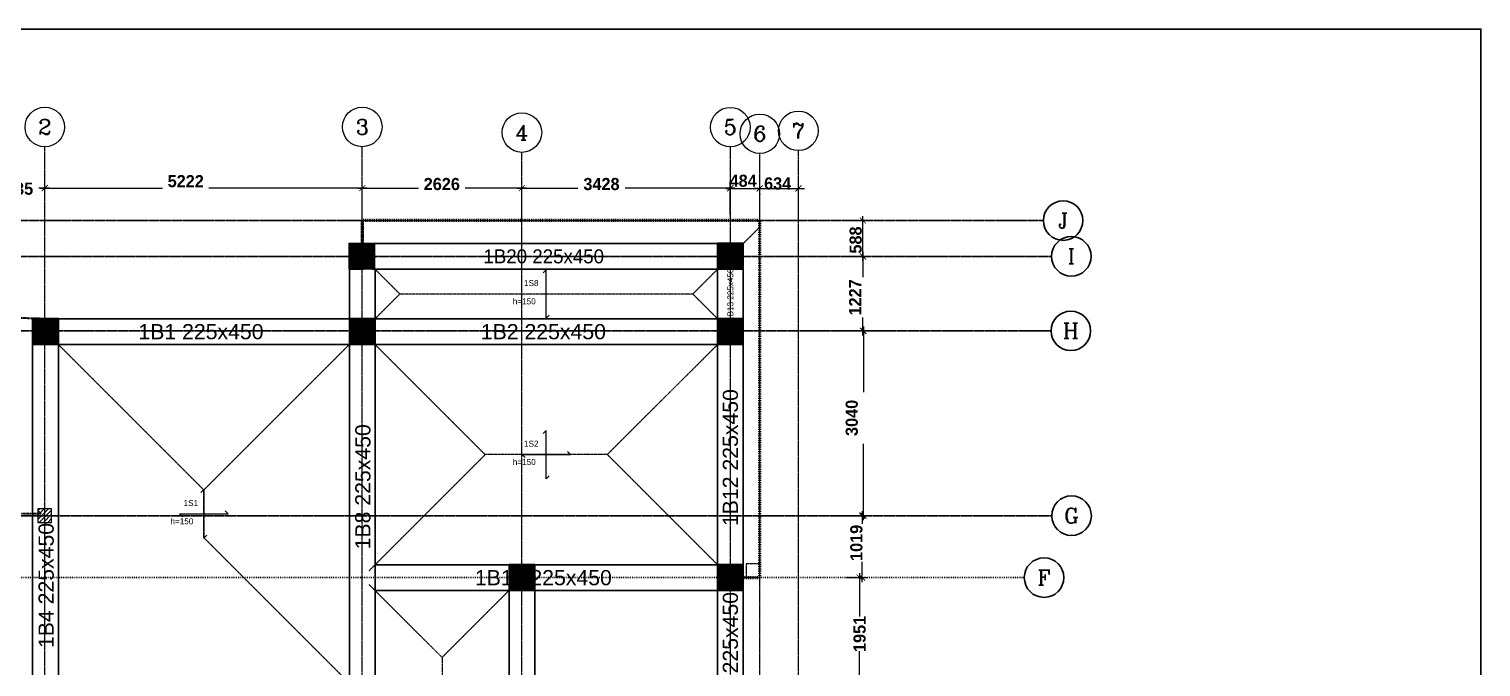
# Model space of a CAD drawing. Header units: inches. Extents: x 23 to 2032867, y 13 to 664695.
# Drawn here: x 1876628 to 1900507, y 360565 to 371059 of the extents above; entities that cross this region are included whole.
import ezdxf
from ezdxf.enums import TextEntityAlignment as Align

# ---------------------------------------------------------------- set-up
doc = ezdxf.new("R2010")
doc.units = ezdxf.units.IN
doc.header["$MEASUREMENT"] = 0
for name, pattern in [('ACAD_ISO03W100', [30, 12, -18]), ('CENTER2', [0.7, 0.5, -0.1, 0, -0.1]), ('CIZGI', [0.4, 0.25, -0.15]), ('DASHDOT2', [0.5, 0.25, -0.125, 0, -0.125]), ('HIDDEN2', [0.1875, 0.125, -0.0625])]:
    doc.linetypes.add(name, pattern=pattern)
for name, color, linetype, lineweight in [('Axis_1', 8, 'CENTER2', 0), ('Axis_2', 8, 'CENTER2', 0), ('AxisBalloons_1', 150, 'ByLayer', 0), ('AxisBalloons_2', 150, 'ByLayer', 0), ('AxisText_1', 18, 'ByLayer', 0), ('AxisText_2', 18, 'ByLayer', 0), ('BeamText', 96, 'ByLayer', 0), ('ColHatch', 11, 'ByLayer', 0), ('Column', 1, 'ByLayer', 0), ('S-_ANOT----_D', 5, 'ByLayer', 0), ('Slab', 5, 'ByLayer', 0), ('SlabEdge', 5, 'ByLayer', 0), ('SlabText', 5, 'ByLayer', 0), ('SlabYieldLine', 11, 'HIDDEN2', 0), ('TRColumn', 5, 'HIDDEN2', 0)]:
    doc.layers.add(name, color=color, linetype=linetype, lineweight=lineweight)
for name, color, linetype in [('BEAM', 5, 'Continuous'), ('Dimensioning - General', 7, 'Continuous'), ('dimensions', 1, 'Continuous')]:
    doc.layers.add(name, color=color, linetype=linetype)
doc.styles.add('AxisText_1', font='ROMANC', dxfattribs={"height": 50})
doc.styles.add('AxisText_2', font='ROMANC', dxfattribs={"height": 50})
doc.styles.add('BeamText', font='TXT', dxfattribs={"height": 1000})
doc.styles.add('City', font='cityb___.ttf', dxfattribs={"height": 200})
doc.styles.add('OLCU', font='TXT', dxfattribs={"height": 50})
doc.styles.add('SlabText', font='TXT', dxfattribs={"height": 1000})
doc.styles.get("Standard").update_dxf_attribs({"font": 'arial.ttf'})
doc.dimstyles.new('Copy of atus', dxfattribs={"dimtxt": 250, "dimasz": 100, "dimexe": 100, "dimexo": 100, "dimgap": 100, "dimtad": 1, "dimdec": 0, "dimdsep": 46, "dimtxsty": 'City', "dimblk1": 'ARCHTICK', "dimblk2": 'ARCHTICK', "dimsah": 1, "dimcen": 0, "dimdle": 75, "dimclrd": 6, "dimclre": 6, "dimclrt": 5, "dimadec": 0, "dimazin": 0, "dimtfac": 1, "dimtdec": 0, "dimtix": 1, "dimtmove": 2, "dimatfit": 3, "dimldrblk": 'ARCHTICK', "dimfxl": 100, "dimtolj": 1, "dimtzin": 0, "dimlwd": 5, "dimlwe": 5, "dimarcsym": 0})

# ---------------------------------------------------------------- blocks, each defined once
blk = doc.blocks.new('_ArchTick')
at = {"color": 0, "linetype": 'ByBlock', "const_width": 0.15}
blk.add_lwpolyline([(-0.5, -0.5), (0.5, 0.5)], dxfattribs=at)
blk = doc.blocks.new('*D300')
at = {"layer": 'Defpoints', "color": 0, "linetype": 'Continuous', "transparency": 16777216}
for p in [(1876052, 368445), (1876887, 368443), (1876887, 368374)]:
    blk.add_point(p, dxfattribs=at)
at = {"layer": 'Dimensioning - General', "color": 6, "lineweight": 5, "transparency": 16777216}
for p, q in [((1876887, 368474), (1876887, 368543)), ((1876052, 368345), (1876052, 368343))]:
    blk.add_line(p, q, dxfattribs=at)
at = {"layer": 'Dimensioning - General', "color": 6, "linetype": 'Continuous', "lineweight": 5, "transparency": 16777216}
for p, q in [((1875977, 368443), (1876156, 368443)), ((1876962, 368443), (1876790, 368443))]:
    blk.add_line(p, q, dxfattribs=at)
at = {"layer": 'Dimensioning - General', "color": 6, "linetype": 'Continuous', "lineweight": 5, "transparency": 16777216, "xscale": 100, "yscale": 100, "zscale": 100, "rotation": 180}
blk.add_blockref('_ArchTick', (1876052, 368443), dxfattribs=at)
at = {"layer": 'Dimensioning - General', "color": 6, "linetype": 'Continuous', "lineweight": 5, "transparency": 16777216, "xscale": 100, "yscale": 100, "zscale": 100}
blk.add_blockref('_ArchTick', (1876887, 368443), dxfattribs=at)
at = {"layer": 'Dimensioning - General', "color": 5, "linetype": 'Continuous', "lineweight": 20, "transparency": 16777216, "insert": (1876473, 368431), "char_height": 200, "attachment_point": 5, "style": 'City'}
blk.add_mtext('\\A1;835', dxfattribs=at)
blk = doc.blocks.new('*D301')
at = {"layer": 'Defpoints', "color": 0, "linetype": 'Continuous', "transparency": 16777216}
for p in [(1876887, 368445), (1882109, 368443), (1882109, 367907)]:
    blk.add_point(p, dxfattribs=at)
at = {"layer": 'Dimensioning - General', "color": 6, "lineweight": 5, "transparency": 16777216}
for p, q in [((1882109, 368007), (1882109, 368543)), ((1876887, 368345), (1876887, 368343))]:
    blk.add_line(p, q, dxfattribs=at)
at = {"layer": 'Dimensioning - General', "color": 6, "linetype": 'Continuous', "lineweight": 5, "transparency": 16777216}
for p, q in [((1876812, 368443), (1878822, 368443)), ((1882184, 368443), (1879587, 368443))]:
    blk.add_line(p, q, dxfattribs=at)
at = {"layer": 'Dimensioning - General', "color": 6, "linetype": 'Continuous', "lineweight": 5, "transparency": 16777216, "xscale": 100, "yscale": 100, "zscale": 100, "rotation": 180}
blk.add_blockref('_ArchTick', (1876887, 368443), dxfattribs=at)
at = {"layer": 'Dimensioning - General', "color": 6, "linetype": 'Continuous', "lineweight": 5, "transparency": 16777216, "xscale": 100, "yscale": 100, "zscale": 100}
blk.add_blockref('_ArchTick', (1882109, 368443), dxfattribs=at)
at = {"layer": 'Dimensioning - General', "color": 5, "linetype": 'Continuous', "lineweight": 20, "transparency": 16777216, "insert": (1879205, 368555), "char_height": 200, "attachment_point": 5, "style": 'City'}
blk.add_mtext('\\A1;5222', dxfattribs=at)
blk = doc.blocks.new('*D302')
at = {"layer": 'Defpoints', "color": 0, "linetype": 'Continuous', "transparency": 16777216}
for p in [(1882109, 368445), (1884735, 368443), (1884735, 367907)]:
    blk.add_point(p, dxfattribs=at)
at = {"layer": 'Dimensioning - General', "color": 6, "lineweight": 5, "transparency": 16777216}
for p, q in [((1884735, 368007), (1884735, 368543)), ((1882109, 368345), (1882109, 368343))]:
    blk.add_line(p, q, dxfattribs=at)
at = {"layer": 'Dimensioning - General', "color": 6, "linetype": 'Continuous', "lineweight": 5, "transparency": 16777216}
for p, q in [((1882034, 368443), (1883033, 368443)), ((1884810, 368443), (1883802, 368443))]:
    blk.add_line(p, q, dxfattribs=at)
at = {"layer": 'Dimensioning - General', "color": 6, "linetype": 'Continuous', "lineweight": 5, "transparency": 16777216, "xscale": 100, "yscale": 100, "zscale": 100, "rotation": 180}
blk.add_blockref('_ArchTick', (1882109, 368443), dxfattribs=at)
at = {"layer": 'Dimensioning - General', "color": 6, "linetype": 'Continuous', "lineweight": 5, "transparency": 16777216, "xscale": 100, "yscale": 100, "zscale": 100}
blk.add_blockref('_ArchTick', (1884735, 368443), dxfattribs=at)
at = {"layer": 'Dimensioning - General', "color": 5, "linetype": 'Continuous', "lineweight": 20, "transparency": 16777216, "insert": (1883417, 368508), "char_height": 200, "attachment_point": 5, "style": 'City'}
blk.add_mtext('\\A1;2626', dxfattribs=at)
blk = doc.blocks.new('*D303')
at = {"layer": 'Defpoints', "color": 0, "linetype": 'Continuous', "transparency": 16777216}
for p in [(1884735, 368445), (1888162, 368443), (1888162, 367907)]:
    blk.add_point(p, dxfattribs=at)
at = {"layer": 'Dimensioning - General', "color": 6, "lineweight": 5, "transparency": 16777216}
for p, q in [((1888162, 368007), (1888162, 368543)), ((1884735, 368345), (1884735, 368343))]:
    blk.add_line(p, q, dxfattribs=at)
at = {"layer": 'Dimensioning - General', "color": 6, "linetype": 'Continuous', "lineweight": 5, "transparency": 16777216}
for p, q in [((1884660, 368443), (1885656, 368443)), ((1888237, 368443), (1886430, 368443))]:
    blk.add_line(p, q, dxfattribs=at)
at = {"layer": 'Dimensioning - General', "color": 6, "linetype": 'Continuous', "lineweight": 5, "transparency": 16777216, "xscale": 100, "yscale": 100, "zscale": 100, "rotation": 180}
blk.add_blockref('_ArchTick', (1884735, 368443), dxfattribs=at)
at = {"layer": 'Dimensioning - General', "color": 6, "linetype": 'Continuous', "lineweight": 5, "transparency": 16777216, "xscale": 100, "yscale": 100, "zscale": 100}
blk.add_blockref('_ArchTick', (1888162, 368443), dxfattribs=at)
at = {"layer": 'Dimensioning - General', "color": 5, "linetype": 'Continuous', "lineweight": 20, "transparency": 16777216, "insert": (1886043, 368508), "char_height": 200, "attachment_point": 5, "style": 'City'}
blk.add_mtext('\\A1;3428', dxfattribs=at)
blk = doc.blocks.new('*D304')
at = {"layer": 'Defpoints', "color": 0, "linetype": 'Continuous', "transparency": 16777216}
for p in [(1888162, 368440), (1888646, 368438), (1888646, 367907)]:
    blk.add_point(p, dxfattribs=at)
at = {"layer": 'Dimensioning - General', "color": 6, "lineweight": 5, "transparency": 16777216}
for p, q in [((1888646, 368007), (1888646, 368538)), ((1888162, 368340), (1888162, 368338))]:
    blk.add_line(p, q, dxfattribs=at)
at = {"layer": 'Dimensioning - General', "color": 6, "linetype": 'Continuous', "lineweight": 5, "transparency": 16777216}
blk.add_line((1888087, 368438), (1888721, 368438), dxfattribs=at)
at = {"layer": 'Dimensioning - General', "color": 6, "linetype": 'Continuous', "lineweight": 5, "transparency": 16777216, "xscale": 100, "yscale": 100, "zscale": 100, "rotation": 180}
blk.add_blockref('_ArchTick', (1888162, 368438), dxfattribs=at)
at = {"layer": 'Dimensioning - General', "color": 6, "linetype": 'Continuous', "lineweight": 5, "transparency": 16777216, "xscale": 100, "yscale": 100, "zscale": 100}
blk.add_blockref('_ArchTick', (1888646, 368438), dxfattribs=at)
at = {"layer": 'Dimensioning - General', "color": 5, "linetype": 'Continuous', "lineweight": 20, "transparency": 16777216, "insert": (1888373, 368562), "char_height": 200, "attachment_point": 5, "style": 'City'}
blk.add_mtext('\\A1;484', dxfattribs=at)
blk = doc.blocks.new('*D305')
at = {"layer": 'Defpoints', "color": 0, "linetype": 'Continuous', "transparency": 16777216}
for p in [(1888646, 368440), (1889281, 368438), (1889281, 367907)]:
    blk.add_point(p, dxfattribs=at)
at = {"layer": 'Dimensioning - General', "color": 6, "lineweight": 5, "transparency": 16777216}
for p, q in [((1889281, 368007), (1889281, 368538)), ((1888646, 368340), (1888646, 368338))]:
    blk.add_line(p, q, dxfattribs=at)
at = {"layer": 'Dimensioning - General', "color": 6, "linetype": 'Continuous', "lineweight": 5, "transparency": 16777216}
for p, q in [((1888646, 368438), (1888546, 368438)), ((1888646, 368438), (1889281, 368438)), ((1889281, 368438), (1889381, 368438))]:
    blk.add_line(p, q, dxfattribs=at)
at = {"layer": 'Dimensioning - General', "color": 6, "linetype": 'Continuous', "lineweight": 5, "transparency": 16777216, "xscale": 100, "yscale": 100, "zscale": 100}
blk.add_blockref('_ArchTick', (1888646, 368438), dxfattribs=at)
at = {"layer": 'Dimensioning - General', "color": 6, "linetype": 'Continuous', "lineweight": 5, "transparency": 16777216, "xscale": 100, "yscale": 100, "zscale": 100, "rotation": 180}
blk.add_blockref('_ArchTick', (1889281, 368438), dxfattribs=at)
at = {"layer": 'Dimensioning - General', "color": 5, "linetype": 'Continuous', "lineweight": 20, "transparency": 16777216, "insert": (1888940, 368517), "char_height": 200, "attachment_point": 5, "style": 'City'}
blk.add_mtext('\\A1;634', dxfattribs=at)
blk = doc.blocks.new('*D222')
at = {"layer": 'Defpoints', "color": 0, "linetype": 'Continuous', "transparency": 16777216}
for p in [(1890044, 367907), (1890343, 367907), (1890101, 367319)]:
    blk.add_point(p, dxfattribs=at)
at = {"layer": 'Dimensioning - General', "color": 6, "linetype": 'Continuous', "lineweight": 5, "transparency": 16777216}
blk.add_line((1890343, 367244), (1890343, 367982), dxfattribs=at)
at = {"layer": 'Dimensioning - General', "color": 6, "lineweight": 5, "transparency": 16777216}
for p, q in [((1890144, 367907), (1890443, 367907)), ((1890201, 367319), (1890443, 367319))]:
    blk.add_line(p, q, dxfattribs=at)
at = {"layer": 'Dimensioning - General', "color": 6, "linetype": 'Continuous', "lineweight": 5, "transparency": 16777216, "xscale": 100, "yscale": 100, "zscale": 100}
for p, rotation in [((1890343, 367907), 90), ((1890343, 367319), 270)]:
    blk.add_blockref('_ArchTick', p, dxfattribs=dict(at, rotation=rotation))
at = {"layer": 'Dimensioning - General', "color": 5, "linetype": 'Continuous', "lineweight": 20, "transparency": 16777216, "insert": (1890224, 367588), "char_height": 200, "attachment_point": 5, "rotation": 90, "style": 'City'}
blk.add_mtext('\\A1;588', dxfattribs=at)
blk = doc.blocks.new('*D223')
at = {"layer": 'Defpoints', "color": 0, "linetype": 'Continuous', "transparency": 16777216}
for p in [(1890011, 367319), (1890343, 367319), (1889894, 366093)]:
    blk.add_point(p, dxfattribs=at)
at = {"layer": 'Dimensioning - General', "color": 6, "lineweight": 5, "transparency": 16777216}
for p, q in [((1890111, 367319), (1890443, 367319)), ((1889994, 366093), (1890443, 366093))]:
    blk.add_line(p, q, dxfattribs=at)
at = {"layer": 'Dimensioning - General', "color": 6, "linetype": 'Continuous', "lineweight": 5, "transparency": 16777216}
for p, q in [((1890343, 367394), (1890343, 366975)), ((1890343, 366018), (1890343, 366314))]:
    blk.add_line(p, q, dxfattribs=at)
at = {"layer": 'Dimensioning - General', "color": 6, "linetype": 'Continuous', "lineweight": 5, "transparency": 16777216, "xscale": 100, "yscale": 100, "zscale": 100}
for p, rotation in [((1890343, 367319), 90), ((1890343, 366093), 270)]:
    blk.add_blockref('_ArchTick', p, dxfattribs=dict(at, rotation=rotation))
at = {"layer": 'Dimensioning - General', "color": 5, "linetype": 'Continuous', "lineweight": 20, "transparency": 16777216, "insert": (1890215, 366644), "char_height": 200, "attachment_point": 5, "rotation": 90, "style": 'City'}
blk.add_mtext('\\A1;1227', dxfattribs=at)
blk = doc.blocks.new('*D224')
at = {"layer": 'Defpoints', "color": 0, "linetype": 'Continuous', "transparency": 16777216}
for p in [(1889894, 366093), (1890353, 366093), (1889899, 363053)]:
    blk.add_point(p, dxfattribs=at)
at = {"layer": 'Dimensioning - General', "color": 6, "lineweight": 5, "transparency": 16777216}
for p, q in [((1889994, 366093), (1890453, 366093)), ((1889999, 363053), (1890453, 363053))]:
    blk.add_line(p, q, dxfattribs=at)
at = {"layer": 'Dimensioning - General', "color": 6, "linetype": 'Continuous', "lineweight": 5, "transparency": 16777216}
for p, q in [((1890353, 366168), (1890353, 365087)), ((1890353, 362978), (1890353, 364237))]:
    blk.add_line(p, q, dxfattribs=at)
at = {"layer": 'Dimensioning - General', "color": 6, "linetype": 'Continuous', "lineweight": 5, "transparency": 16777216, "xscale": 100, "yscale": 100, "zscale": 100}
for p, rotation in [((1890353, 366093), 90), ((1890353, 363053), 270)]:
    blk.add_blockref('_ArchTick', p, dxfattribs=dict(at, rotation=rotation))
at = {"layer": 'Dimensioning - General', "color": 5, "linetype": 'Continuous', "lineweight": 20, "transparency": 16777216, "insert": (1890160, 364662), "char_height": 200, "attachment_point": 5, "rotation": 90, "style": 'City'}
blk.add_mtext('\\A1;3040', dxfattribs=at)
blk = doc.blocks.new('*D225')
at = {"layer": 'Defpoints', "color": 0, "linetype": 'Continuous', "transparency": 16777216}
for p in [(1889787, 363053), (1890329, 363053), (1890034, 362034)]:
    blk.add_point(p, dxfattribs=at)
at = {"layer": 'Dimensioning - General', "color": 6, "lineweight": 5, "transparency": 16777216}
for p, q in [((1889887, 363053), (1890429, 363053)), ((1890134, 362034), (1890429, 362034))]:
    blk.add_line(p, q, dxfattribs=at)
at = {"layer": 'Dimensioning - General', "color": 6, "linetype": 'Continuous', "lineweight": 5, "transparency": 16777216}
for p, q in [((1890329, 363128), (1890329, 362919)), ((1890329, 361959), (1890329, 362293))]:
    blk.add_line(p, q, dxfattribs=at)
at = {"layer": 'Dimensioning - General', "color": 6, "linetype": 'Continuous', "lineweight": 5, "transparency": 16777216, "xscale": 100, "yscale": 100, "zscale": 100}
for p, rotation in [((1890329, 363053), 90), ((1890329, 362034), 270)]:
    blk.add_blockref('_ArchTick', p, dxfattribs=dict(at, rotation=rotation))
at = {"layer": 'Dimensioning - General', "color": 5, "linetype": 'Continuous', "lineweight": 20, "transparency": 16777216, "insert": (1890236, 362606), "char_height": 200, "attachment_point": 5, "rotation": 90, "style": 'City'}
blk.add_mtext('\\A1;1019', dxfattribs=at)
blk = doc.blocks.new('*D226')
at = {"layer": 'Defpoints', "color": 0, "linetype": 'Continuous', "transparency": 16777216}
for p in [(1889974, 362034), (1890289, 362034), (1890038, 360083)]:
    blk.add_point(p, dxfattribs=at)
at = {"layer": 'Dimensioning - General', "color": 6, "lineweight": 5, "transparency": 16777216}
for p, q in [((1890074, 362034), (1890389, 362034)), ((1890138, 360083), (1890389, 360083))]:
    blk.add_line(p, q, dxfattribs=at)
at = {"layer": 'Dimensioning - General', "color": 6, "linetype": 'Continuous', "lineweight": 5, "transparency": 16777216}
for p, q in [((1890289, 362109), (1890289, 361395)), ((1890289, 360008), (1890289, 360822))]:
    blk.add_line(p, q, dxfattribs=at)
at = {"layer": 'Dimensioning - General', "color": 6, "linetype": 'Continuous', "lineweight": 5, "transparency": 16777216, "xscale": 100, "yscale": 100, "zscale": 100}
for p, rotation in [((1890289, 362034), 90), ((1890289, 360083), 270)]:
    blk.add_blockref('_ArchTick', p, dxfattribs=dict(at, rotation=rotation))
at = {"layer": 'Dimensioning - General', "color": 5, "linetype": 'Continuous', "lineweight": 20, "transparency": 16777216, "insert": (1890289, 361108), "char_height": 200, "attachment_point": 5, "rotation": 90, "style": 'City'}
blk.add_mtext('\\A1;1951', dxfattribs=at)

msp = doc.modelspace()

# ---------------------------------------------------------------- hatches: boundary and pattern name
h = msp.add_hatch()
h.set_pattern_fill('ANSI31', color=1)
h.set_pattern_definition([(45, (-439184.58896, 574396.859), (-0.088388347648, 0.088388347648), [])])
edge = h.paths.add_edge_path()
edge.add_line((1882314.787, 367531.939), (1881889.287, 367531.939))
edge.add_line((1881889.287, 367531.939), (1881889.287, 367104.992))
edge.add_line((1881889.287, 367104.992), (1882314.287, 367106.439))
edge.add_line((1882314.287, 367106.439), (1882314.287, 367531.939))
h = msp.add_hatch()
h.set_pattern_fill('ANSI31', color=1)
h.set_pattern_definition([(45, (-433124.13017, 574398.80603), (-0.088388347648, 0.088388347648), [])])
edge = h.paths.add_edge_path()
edge.add_line((1888375.246, 367533.886), (1887949.746, 367533.886))
edge.add_line((1887949.746, 367533.886), (1887949.746, 367106.939))
edge.add_line((1887949.746, 367106.939), (1888374.746, 367108.386))
edge.add_line((1888374.746, 367108.386), (1888374.746, 367533.886))
at = {"linetype": 'Continuous'}
h = msp.add_hatch(dxfattribs=at)
h.set_pattern_fill('ANSI31', color=1)
h.set_pattern_definition([(45, (1785280.52132, 400989.53865), (-0.08838834765, 0.08838834765), [])])
h.paths.add_polyline_path([(1882221.426, 367431.939), (1882220.109, 367206.939), (1881996.426, 367206.939), (1881996.426, 367430.693)])
h = msp.add_hatch(dxfattribs=at)
h.set_pattern_fill('ANSI31', color=1)
h.set_pattern_definition([(45, (1791333.84132, 400989.53865), (-0.08838834765, 0.08838834765), [])])
h.paths.add_polyline_path([(1888274.746, 367431.939), (1888273.429, 367206.939), (1888049.746, 367206.939), (1888049.746, 367430.693)])
h = msp.add_hatch()
h.set_pattern_fill('ANSI31', color=1)
h.set_pattern_definition([(45, (-444386.86217, 573162.4327), (-0.088388347648, 0.088388347648), [])])
edge = h.paths.add_edge_path()
edge.add_line((1877112.514, 366297.513), (1876687.014, 366297.513))
edge.add_line((1876687.014, 366297.513), (1876687.014, 365870.566))
edge.add_line((1876687.014, 365870.566), (1877112.014, 365872.013))
edge.add_line((1877112.014, 365872.013), (1877112.014, 366297.513))
h = msp.add_hatch(dxfattribs=at)
h.set_pattern_fill('ANSI31', color=1)
h.set_pattern_definition([(45, (1780071.10932, 399750.49865), (-0.08838834765, 0.08838834765), [])])
h.paths.add_polyline_path([(1877012.014, 366192.899), (1877010.697, 365967.899), (1876787.014, 365967.899), (1876787.014, 366191.653)])
h = msp.add_hatch()
h.set_pattern_fill('ANSI31', color=1)
h.set_pattern_definition([(45, (-439177.45017, 573159.26603), (-0.088388347648, 0.088388347648), [])])
edge = h.paths.add_edge_path()
edge.add_line((1882321.926, 366294.346), (1881896.426, 366294.346))
edge.add_line((1881896.426, 366294.346), (1881896.426, 365867.399))
edge.add_line((1881896.426, 365867.399), (1882321.426, 365868.846))
edge.add_line((1882321.426, 365868.846), (1882321.426, 366294.346))
h = msp.add_hatch(dxfattribs=at)
h.set_pattern_fill('ANSI31', color=1)
h.set_pattern_definition([(45, (1785280.52132, 399750.49865), (-0.08838834765, 0.08838834765), [])])
h.paths.add_polyline_path([(1882221.426, 366192.899), (1882220.109, 365967.899), (1881996.426, 365967.899), (1881996.426, 366191.653)])
h = msp.add_hatch()
h.set_pattern_fill('ANSI31', color=1)
h.set_pattern_definition([(45, (-433124.63017, 573159.26603), (-0.088388347648, 0.088388347648), [])])
edge = h.paths.add_edge_path()
edge.add_line((1888374.746, 366294.346), (1887949.246, 366294.346))
edge.add_line((1887949.246, 366294.346), (1887949.246, 365867.399))
edge.add_line((1887949.246, 365867.399), (1888374.246, 365868.846))
edge.add_line((1888374.246, 365868.846), (1888374.246, 366294.346))
h = msp.add_hatch()
h.set_pattern_fill('ANSI31', color=1)
h.set_pattern_definition([(45, (-436551.70017, 569113.43603), (-0.088388347648, 0.088388347648), [])])
edge = h.paths.add_edge_path()
edge.add_line((1884947.676, 362248.516), (1884522.176, 362248.516))
edge.add_line((1884522.176, 362248.516), (1884522.176, 361821.569))
edge.add_line((1884522.176, 361821.569), (1884947.176, 361823.016))
edge.add_line((1884947.176, 361823.016), (1884947.176, 362248.516))
h = msp.add_hatch(dxfattribs=at)
h.set_pattern_fill('ANSI31', color=1)
h.set_pattern_definition([(45, (1787906.27132, 395704.16865), (-0.08838834765, 0.08838834765), [])])
h.paths.add_polyline_path([(1884847.176, 362146.569), (1884845.859, 361921.569), (1884622.176, 361921.569), (1884622.176, 362145.323)])
h = msp.add_hatch()
h.set_pattern_fill('ANSI31', color=1)
h.set_pattern_definition([(45, (-433124.63017, 569112.93603), (-0.088388347648, 0.088388347648), [])])
edge = h.paths.add_edge_path()
edge.add_line((1888374.746, 362248.016), (1887949.246, 362248.016))
edge.add_line((1887949.246, 362248.016), (1887949.246, 361821.069))
edge.add_line((1887949.246, 361821.069), (1888374.246, 361822.516))
edge.add_line((1888374.246, 361822.516), (1888374.246, 362248.016))
h = msp.add_hatch(dxfattribs=at)
h.set_pattern_fill('ANSI31', color=1)
h.set_pattern_definition([(45, (1791333.84132, 395704.16865), (-0.08838834765, 0.08838834765), [])])
h.paths.add_polyline_path([(1888274.746, 362146.569), (1888273.429, 361921.569), (1888049.746, 361921.569), (1888049.746, 362145.323)])

# ---------------------------------------------------------------- linework, layer by layer
at = {"color": 0}
for points in [[(1888375.246, 367533.886), (1887949.746, 367533.886), (1887949.746, 367106.939), (1888374.746, 367108.386), (1888374.746, 367533.886)], [(1877112.514, 366297.513), (1876687.014, 366297.513), (1876687.014, 365870.566), (1877112.014, 365872.013), (1877112.014, 366297.513)], [(1882321.926, 366294.346), (1881896.426, 366294.346), (1881896.426, 365867.399), (1882321.426, 365868.846), (1882321.426, 366294.346)], [(1888374.746, 366294.346), (1887949.246, 366294.346), (1887949.246, 365867.399), (1888374.246, 365868.846), (1888374.246, 366294.346)], [(1884947.676, 362248.516), (1884522.176, 362248.516), (1884522.176, 361821.569), (1884947.176, 361823.016), (1884947.176, 362248.516)], [(1888374.746, 362248.016), (1887949.246, 362248.016), (1887949.246, 361821.069), (1888374.246, 361822.516), (1888374.246, 362248.016)]]:
    msp.add_lwpolyline(points, dxfattribs=at)
at = {"linetype": 'Continuous'}
for points in [[(1882221.426, 367431.939), (1882220.109, 367206.939), (1881996.426, 367206.939), (1881996.426, 367430.693), (1882221.426, 367431.939)], [(1888274.746, 367431.939), (1888273.429, 367206.939), (1888049.746, 367206.939), (1888049.746, 367430.693), (1888274.746, 367431.939)], [(1877012.014, 366192.899), (1877010.697, 365967.899), (1876787.014, 365967.899), (1876787.014, 366191.653), (1877012.014, 366192.899)], [(1882221.426, 366192.899), (1882220.109, 365967.899), (1881996.426, 365967.899), (1881996.426, 366191.653), (1882221.426, 366192.899)], [(1884847.176, 362146.569), (1884845.859, 361921.569), (1884622.176, 361921.569), (1884622.176, 362145.323), (1884847.176, 362146.569)], [(1888274.746, 362146.569), (1888273.429, 361921.569), (1888049.746, 361921.569), (1888049.746, 362145.323), (1888274.746, 362146.569)]]:
    msp.add_lwpolyline(points, dxfattribs=at)
at = {"layer": 'Axis_1', "color": 0, "lineweight": -3}
for p, q in [((1871941.325, 367907.059), (1893309.996, 367907.059)), ((1871919.397, 367319.439), (1893445.316, 367319.439)), ((1871996.283, 366092.899), (1893436.926, 366092.899)), ((1872008.767, 363053.199), (1893449.416, 363053.199))]:
    msp.add_line(p, q, dxfattribs=at)
at = {"layer": 'Axis_1', "color": 0, "linetype": 'ACAD_ISO03W100', "lineweight": -3}
msp.add_line((1871996.283, 362034.069), (1892996.286, 362034.069), dxfattribs=at)
at = {"layer": 'Axis_2', "color": 7}
for p, q in [((1876887.014, 351047.137), (1876887.014, 369122.029)), ((1882108.926, 351027.069), (1882108.926, 369122.889)), ((1884734.676, 351036.675), (1884734.676, 369030.109)), ((1888162.246, 351048.453), (1888162.246, 369120.719)), ((1888646.426, 351148.302), (1888646.426, 369010.839)), ((1889280.776, 351053.805), (1889280.776, 369059.509))]:
    msp.add_line(p, q, dxfattribs=at)
at = {"layer": 'AxisBalloons_1', "color": 0, "lineweight": -3}
for centre in [(1893634.996, 367907.059), (1893770.316, 367319.439), (1893761.926, 366092.899), (1893774.416, 363053.199), (1893321.286, 362034.069)]:
    msp.add_circle(centre, 325, dxfattribs=at)
at = {"layer": 'AxisBalloons_2', "color": 7}
for centre in [(1876887.014, 369447.029), (1882108.926, 369447.889), (1884734.676, 369355.109), (1888162.246, 369445.719), (1888646.426, 369335.839), (1889280.776, 369384.509)]:
    msp.add_circle(centre, 325, dxfattribs=at)
at = {"layer": 'BEAM', "linetype": 'Continuous', "lineweight": 30}
for p, q in [((1881896.426, 360296.018), (1881896.426, 367531.439)), ((1881896.926, 367531.939), (1888374.246, 367531.939)), ((1888374.746, 362146.569), (1888374.746, 367531.439)), ((1882321.426, 359407.062), (1882321.426, 367106.939)), ((1882321.926, 367106.939), (1888049.746, 367106.939)), ((1887949.746, 366293.399), (1887949.746, 367206.939)), ((1888374.746, 366205.399), (1888374.746, 367206.939)), ((1876687.014, 359407.062), (1876687.014, 366292.399)), ((1876687.514, 366292.899), (1881996.426, 366292.899)), ((1882221.426, 366292.899), (1887949.246, 366292.899)), ((1877112.014, 360296.018), (1877112.014, 365867.399)), ((1877112.514, 365867.899), (1881895.926, 365867.899)), ((1882221.426, 365867.899), (1887949.246, 365867.899)), ((1887949.746, 362247.069), (1887949.746, 365867.399)), ((1882321.426, 362246.569), (1887949.246, 362246.569)), ((1882321.426, 361821.569), (1887949.246, 361821.569)), ((1884522.176, 357895.793), (1884522.176, 361921.569)), ((1884947.176, 357895.793), (1884947.176, 361921.569)), ((1887949.746, 359619.562), (1887949.746, 361821.069)), ((1888374.746, 359619.562), (1888374.746, 361921.569))]:
    msp.add_line(p, q, dxfattribs=at)
for centre, start, end in [((1881896.926, 367531.439), 90, 180), ((1888374.246, 367531.439), 0, 90), ((1882321.926, 367206.439), 90, 180), ((1876687.514, 366292.399), 90, 180), ((1887949.246, 366293.399), 270, 0), ((1877112.514, 365867.399), 90, 180), ((1881895.926, 365867.399), 0, 90), ((1887949.246, 365867.399), 0, 90), ((1887949.246, 362247.069), 270, 0), ((1887949.246, 361821.069), 0, 90)]:
    msp.add_arc(centre, 0.5, start, end, dxfattribs=at)
at = {"layer": 'ColHatch', "linetype": 'Continuous'}
for p, q in [((1881996.426, 367365.569), (1882062.796, 367431.939)), ((1881996.426, 367294.858), (1882133.507, 367431.939)), ((1881996.426, 367224.148), (1882204.218, 367431.939)), ((1882049.928, 367206.939), (1882221.426, 367378.437)), ((1882120.639, 367206.939), (1882221.426, 367307.726)), ((1888049.746, 367408.481), (1888073.204, 367431.939)), ((1888049.746, 367337.771), (1888143.915, 367431.939)), ((1888049.746, 367267.06), (1888214.625, 367431.939)), ((1888060.336, 367206.939), (1888274.746, 367421.349)), ((1888131.047, 367206.939), (1888274.746, 367350.639)), ((1888201.758, 367206.939), (1888274.746, 367279.928)), ((1882191.35, 367206.939), (1882221.426, 367237.016)), ((1888272.468, 367206.939), (1888274.746, 367209.217)), ((1876774.514, 366174.166), (1876805.748, 366205.399)), ((1876774.514, 366103.455), (1876876.458, 366205.399)), ((1876774.514, 366032.744), (1876947.169, 366205.399)), ((1876792.88, 365980.399), (1876999.514, 366187.034)), ((1876863.59, 365980.399), (1876999.514, 366116.323)), ((1881996.426, 366163.488), (1882038.338, 366205.399)), ((1881996.426, 366092.777), (1882109.049, 366205.399)), ((1881996.426, 366022.066), (1882179.759, 366205.399)), ((1882025.47, 365980.399), (1882221.426, 366176.355)), ((1882096.181, 365980.399), (1882221.426, 366105.645)), ((1888049.746, 366135.689), (1888119.456, 366205.399)), ((1888049.746, 366064.978), (1888190.167, 366205.399)), ((1888049.746, 365994.268), (1888260.878, 366205.399)), ((1888106.588, 365980.399), (1888274.746, 366148.557)), ((1888177.299, 365980.399), (1888274.746, 366077.846)), ((1876934.301, 365980.399), (1876999.514, 366045.612)), ((1882166.891, 365980.399), (1882221.426, 366034.934)), ((1888248.01, 365980.399), (1888274.746, 366007.136)), ((1876774.514, 363133.607), (1876806.607, 363165.699)), ((1876774.514, 363062.896), (1876877.317, 363165.699)), ((1876774.514, 362992.185), (1876948.028, 363165.699)), ((1876793.739, 362940.699), (1876999.514, 363146.475)), ((1876864.45, 362940.699), (1876999.514, 363075.764)), ((1876935.16, 362940.699), (1876999.514, 363005.053)), ((1884622.176, 362142.434), (1884626.312, 362146.569)), ((1884622.176, 362071.723), (1884697.022, 362146.569)), ((1884622.176, 362001.012), (1884767.733, 362146.569)), ((1884622.176, 361930.302), (1884838.444, 362146.569)), ((1884684.155, 361921.569), (1884847.176, 362084.591)), ((1884754.865, 361921.569), (1884847.176, 362013.88)), ((1888049.746, 362105.18), (1888091.135, 362146.569)), ((1888049.746, 362034.47), (1888161.846, 362146.569)), ((1888049.746, 361963.759), (1888232.556, 362146.569)), ((1888078.267, 361921.569), (1888274.746, 362118.048)), ((1888148.978, 361921.569), (1888274.746, 362047.338)), ((1884825.576, 361921.569), (1884847.176, 361943.17)), ((1888219.689, 361921.569), (1888274.746, 361976.627))]:
    msp.add_line(p, q, dxfattribs=at)
at = {"layer": 'Column'}
for p, q in [((1882221.426, 367431.939), (1881996.426, 367431.939)), ((1881996.426, 367431.939), (1881996.426, 367206.939)), ((1882221.426, 367206.939), (1882221.426, 367431.939)), ((1888274.746, 367431.939), (1888049.746, 367431.939)), ((1888049.746, 367431.939), (1888049.746, 367206.939)), ((1888274.746, 367206.939), (1888274.746, 367431.939)), ((1881996.426, 367206.939), (1882221.426, 367206.939)), ((1888049.746, 367206.939), (1888274.746, 367206.939)), ((1876999.514, 366205.399), (1876774.514, 366205.399)), ((1876774.514, 366205.399), (1876774.514, 365980.399)), ((1876999.514, 365980.399), (1876999.514, 366205.399)), ((1882221.426, 366205.399), (1881996.426, 366205.399)), ((1881996.426, 366205.399), (1881996.426, 365980.399)), ((1882221.426, 365980.399), (1882221.426, 366205.399)), ((1888274.746, 366205.399), (1888049.746, 366205.399)), ((1888049.746, 366205.399), (1888049.746, 365980.399)), ((1888274.746, 365980.399), (1888274.746, 366205.399)), ((1876774.514, 365980.399), (1876999.514, 365980.399)), ((1881996.426, 365980.399), (1882221.426, 365980.399)), ((1888049.746, 365980.399), (1888274.746, 365980.399)), ((1876999.514, 363165.699), (1876774.514, 363165.699)), ((1876774.514, 363165.699), (1876774.514, 362940.699)), ((1876999.514, 362940.699), (1876999.514, 363165.699)), ((1876774.514, 362940.699), (1876999.514, 362940.699)), ((1884847.176, 362146.569), (1884622.176, 362146.569)), ((1884622.176, 362146.569), (1884622.176, 361921.569)), ((1884847.176, 361921.569), (1884847.176, 362146.569)), ((1888274.746, 362146.569), (1888049.746, 362146.569)), ((1888049.746, 362146.569), (1888049.746, 361921.569)), ((1888274.746, 361921.569), (1888274.746, 362146.569)), ((1884622.176, 361921.569), (1884847.176, 361921.569)), ((1888049.746, 361921.569), (1888274.746, 361921.569))]:
    msp.add_line(p, q, dxfattribs=at)
at = {"layer": 'dimensions', "color": 7}
msp.add_lwpolyline([(1900507.427, 349241.756), (1864607.998, 349241.756), (1864607.998, 371058.807), (1900507.427, 371058.807)], close=True, dxfattribs=at)
at = {"layer": 'Slab', "linetype": 'Continuous'}
for p, q in [((1885086.086, 367050.419), (1885135.586, 367099.919)), ((1885135.586, 366299.919), (1885135.586, 367099.919)), ((1885185.086, 366349.419), (1885135.586, 366299.919)), ((1885086.086, 364407.739), (1885135.586, 364457.239)), ((1885135.586, 363657.239), (1885135.586, 364457.239)), ((1884735.586, 364057.239), (1885535.586, 364057.239)), ((1884785.086, 364007.739), (1884735.586, 364057.239)), ((1885486.086, 364106.729), (1885535.586, 364057.239)), ((1885185.086, 363706.729), (1885135.586, 363657.239)), ((1879454.724, 363432.209), (1879504.221, 363481.709)), ((1879504.221, 362681.709), (1879504.221, 363481.709)), ((1879104.221, 363081.709), (1879904.221, 363081.709)), ((1879153.719, 363032.209), (1879104.221, 363081.709)), ((1879854.724, 363131.209), (1879904.221, 363081.709)), ((1879553.719, 362731.209), (1879504.221, 362681.709))]:
    msp.add_line(p, q, dxfattribs=at)
at = {"layer": 'Slab', "color": 5, "linetype": 'DASHDOT2', "lineweight": 35}
for p in [(1876019.319, 363087.959), (1876769.821, 363137.459)]:
    msp.add_line(p, (1876819.319, 363087.959), dxfattribs=at)
at = {"layer": 'SlabEdge', "color": 5, "linetype": 'ACAD_ISO03W100', "lineweight": 53}
for p, q in [((1888646.426, 367907.059), (1882108.926, 367907.059)), ((1888646.426, 362034.069), (1888646.426, 367907.059)), ((1888274.746, 362034.069), (1888646.426, 362034.069))]:
    msp.add_line(p, q, dxfattribs=at)
at = {"layer": 'SlabEdge', "color": 5, "linetype": 'CIZGI', "lineweight": 53}
msp.add_line((1882108.926, 367907.059), (1882108.926, 367431.939), dxfattribs=at)
at = {"layer": 'SlabEdge', "color": 0, "linetype": 'DASHDOT2', "lineweight": 35}
msp.add_line((1876803.176, 366297.513), (1876051.624, 366305.824), dxfattribs=at)
at = {"layer": 'SlabYieldLine'}
for p, q in [((1888274.746, 367431.939), (1888646.426, 367803.619)), ((1882221.426, 367206.939), (1882728.446, 366699.919)), ((1888049.746, 367206.939), (1887542.726, 366699.919)), ((1882221.426, 366192.899), (1882728.446, 366699.919)), ((1887542.726, 366699.919), (1882728.446, 366699.919)), ((1888049.746, 366192.899), (1887542.726, 366699.919)), ((1877012.014, 365967.899), (1879504.221, 363475.689)), ((1881996.426, 365967.899), (1879504.221, 363475.689)), ((1882221.426, 365967.899), (1884132.096, 364057.239)), ((1888049.746, 365967.899), (1886139.086, 364057.239)), ((1882221.426, 362146.569), (1884132.096, 364057.239)), ((1886139.086, 364057.239), (1884132.096, 364057.239)), ((1888049.746, 362146.569), (1886139.086, 364057.239)), ((1879504.221, 363475.689), (1879504.221, 362687.729)), ((1881996.426, 360195.518), (1879504.221, 362687.729)), ((1882221.426, 361921.569), (1883421.806, 360721.199)), ((1884622.176, 361921.569), (1883421.806, 360721.199)), ((1883421.806, 360721.199), (1883421.806, 358996.166))]:
    msp.add_line(p, q, dxfattribs=at)
at = {"layer": 'TRColumn'}
for p, q in [((1882333.926, 367907.059), (1882108.926, 367907.059)), ((1882108.926, 367907.059), (1882108.926, 367682.059)), ((1888646.426, 367907.059), (1888421.426, 367907.059)), ((1888646.426, 367682.059), (1888646.426, 367907.059)), ((1888646.426, 362259.069), (1888421.426, 362259.069)), ((1888421.426, 362259.069), (1888421.426, 362034.069)), ((1888646.426, 362034.069), (1888646.426, 362259.069)), ((1888421.426, 362034.069), (1888646.426, 362034.069))]:
    msp.add_line(p, q, dxfattribs=at)

# ---------------------------------------------------------------- texts
at = {"color": 0}
for s, p in [('1B1 225x450 ', (1879504.221, 366080.399)), ('1B2 225x450 ', (1885135.586, 366080.399)), ('1B16 225x450 ', (1885135.586, 362034.069))]:
    msp.add_text(s, height=250, dxfattribs=at).set_placement(p, align=Align.MIDDLE_CENTER)
for s, p in [('1B12 225x450 ', (1888162.246, 364057.239)), ('1B8 225x450 ', (1882117.932, 363576.872)), ('1B4 225x450 ', (1876908.675, 361953.507)), ('1B11 225x450 ', (1888162.246, 360720.567))]:
    msp.add_text(s, height=250, rotation=90, dxfattribs=at).set_placement(p, align=Align.MIDDLE_CENTER)
at = {"layer": 'AxisText_1', "color": 7, "lineweight": -3, "style": 'AxisText_1'}
for s, p in [('J', (1893634.996, 367907.059)), ('I', (1893770.316, 367319.439)), ('H', (1893761.926, 366092.899)), ('G', (1893774.416, 363053.199)), ('F', (1893321.286, 362034.069))]:
    msp.add_text(s, height=250, dxfattribs=at).set_placement(p, align=Align.MIDDLE_CENTER)
at = {"layer": 'AxisText_2', "color": 0, "linetype": 'Continuous', "style": 'AxisText_2'}
for s, p in [('2', (1876887.014, 369447.029)), ('3', (1882108.926, 369447.889)), ('4', (1884734.676, 369355.109)), ('5', (1888162.246, 369445.719)), ('6', (1888646.426, 369335.839)), ('7', (1889280.776, 369384.509))]:
    msp.add_text(s, height=250, dxfattribs=at).set_placement(p, align=Align.MIDDLE_CENTER)
at = {"layer": 'BeamText', "linetype": 'Continuous', "style": 'BeamText'}
msp.add_text('1B13 225x450 ', height=100, rotation=90, dxfattribs=at).set_placement((1888162.246, 366706.169), align=Align.MIDDLE_CENTER)
at = {"layer": 'S-_ANOT----_D', "color": 0, "linetype": 'Continuous', "style": 'OLCU'}
msp.add_text('1B20 225x450 ', height=230, dxfattribs=at).set_placement((1885135.586, 367319.439), align=Align.MIDDLE_CENTER)
at = {"layer": 'SlabText', "linetype": 'Continuous', "style": 'SlabText'}
for s, p in [('1S8', (1884768.926, 366799.919)), ('h=150', (1884585.586, 366499.919)), ('1S2', (1884768.926, 364157.239)), ('h=150', (1884585.586, 363857.239)), ('1S1', (1879170.888, 363181.709)), ('h=150', (1878954.221, 362881.709))]:
    msp.add_text(s, height=100, dxfattribs=at).set_placement(p, align=Align.BOTTOM_LEFT)

# ---------------------------------------------------------------- dimensions: what is measured, and where the dimension line sits
at = {"layer": 'Dimensioning - General', "color": 151, "linetype": 'Continuous', "lineweight": 20, "true_color": 0x80c2ff}
for base, p1, p2, picture, middle in [((1876887.014, 368442.745), (1876051.624, 368444.994), (1876887.014, 368374.014), '*D300', (1876472.955, 368431.332)), ((1882108.926, 368442.745), (1876887.014, 368444.994), (1882108.926, 367907.059), '*D301', (1879204.627, 368555.499)), ((1884734.676, 368442.745), (1882108.926, 368444.994), (1884734.676, 367907.059), '*D302', (1883417.239, 368508.415)), ((1888162.246, 368442.745), (1884734.676, 368444.994), (1888162.246, 367907.059), '*D303', (1886042.989, 368508.415)), ((1888646.426, 368437.647), (1888162.246, 368439.896), (1888646.426, 367907.059), '*D304', (1888372.679, 368562.289)), ((1889280.776, 368437.647), (1888646.426, 368439.896), (1889280.776, 367907.059), '*D305', (1888939.587, 368516.629))]:
    dim = msp.add_linear_dim(base=base, p1=p1, p2=p2, dimstyle='Copy of atus', dxfattribs=at)
    dim.commit()
    dim.dimension.update_dxf_attribs({"geometry": picture, "text_midpoint": middle, "dimtype": 160})
for base, p1, p2, picture, middle in [((1890343.311, 367907.059), (1890101.242, 367319.439), (1890043.563, 367907.059), '*D222', (1890223.608, 367588.043)), ((1890343.311, 367319.439), (1889893.835, 366092.899), (1890010.748, 367319.439), '*D223', (1890214.822, 366644.338)), ((1890352.53, 366092.899), (1889898.728, 363053.199), (1889893.835, 366092.899), '*D224', (1890160.092, 364661.805)), ((1890328.997, 363053.199), (1890033.584, 362034.069), (1889786.526, 363053.199), '*D225', (1890235.971, 362605.979)), ((1890289.491, 362034.069), (1890037.821, 360083.018), (1889973.768, 362034.069), '*D226', (1890289.491, 361108.218))]:
    dim = msp.add_linear_dim(base=base, p1=p1, p2=p2, angle=90, dimstyle='Copy of atus', dxfattribs=at)
    dim.commit()
    dim.dimension.update_dxf_attribs({"geometry": picture, "text_midpoint": middle, "dimtype": 160, "text_rotation": 90})

doc.saveas('drawing.dxf')
